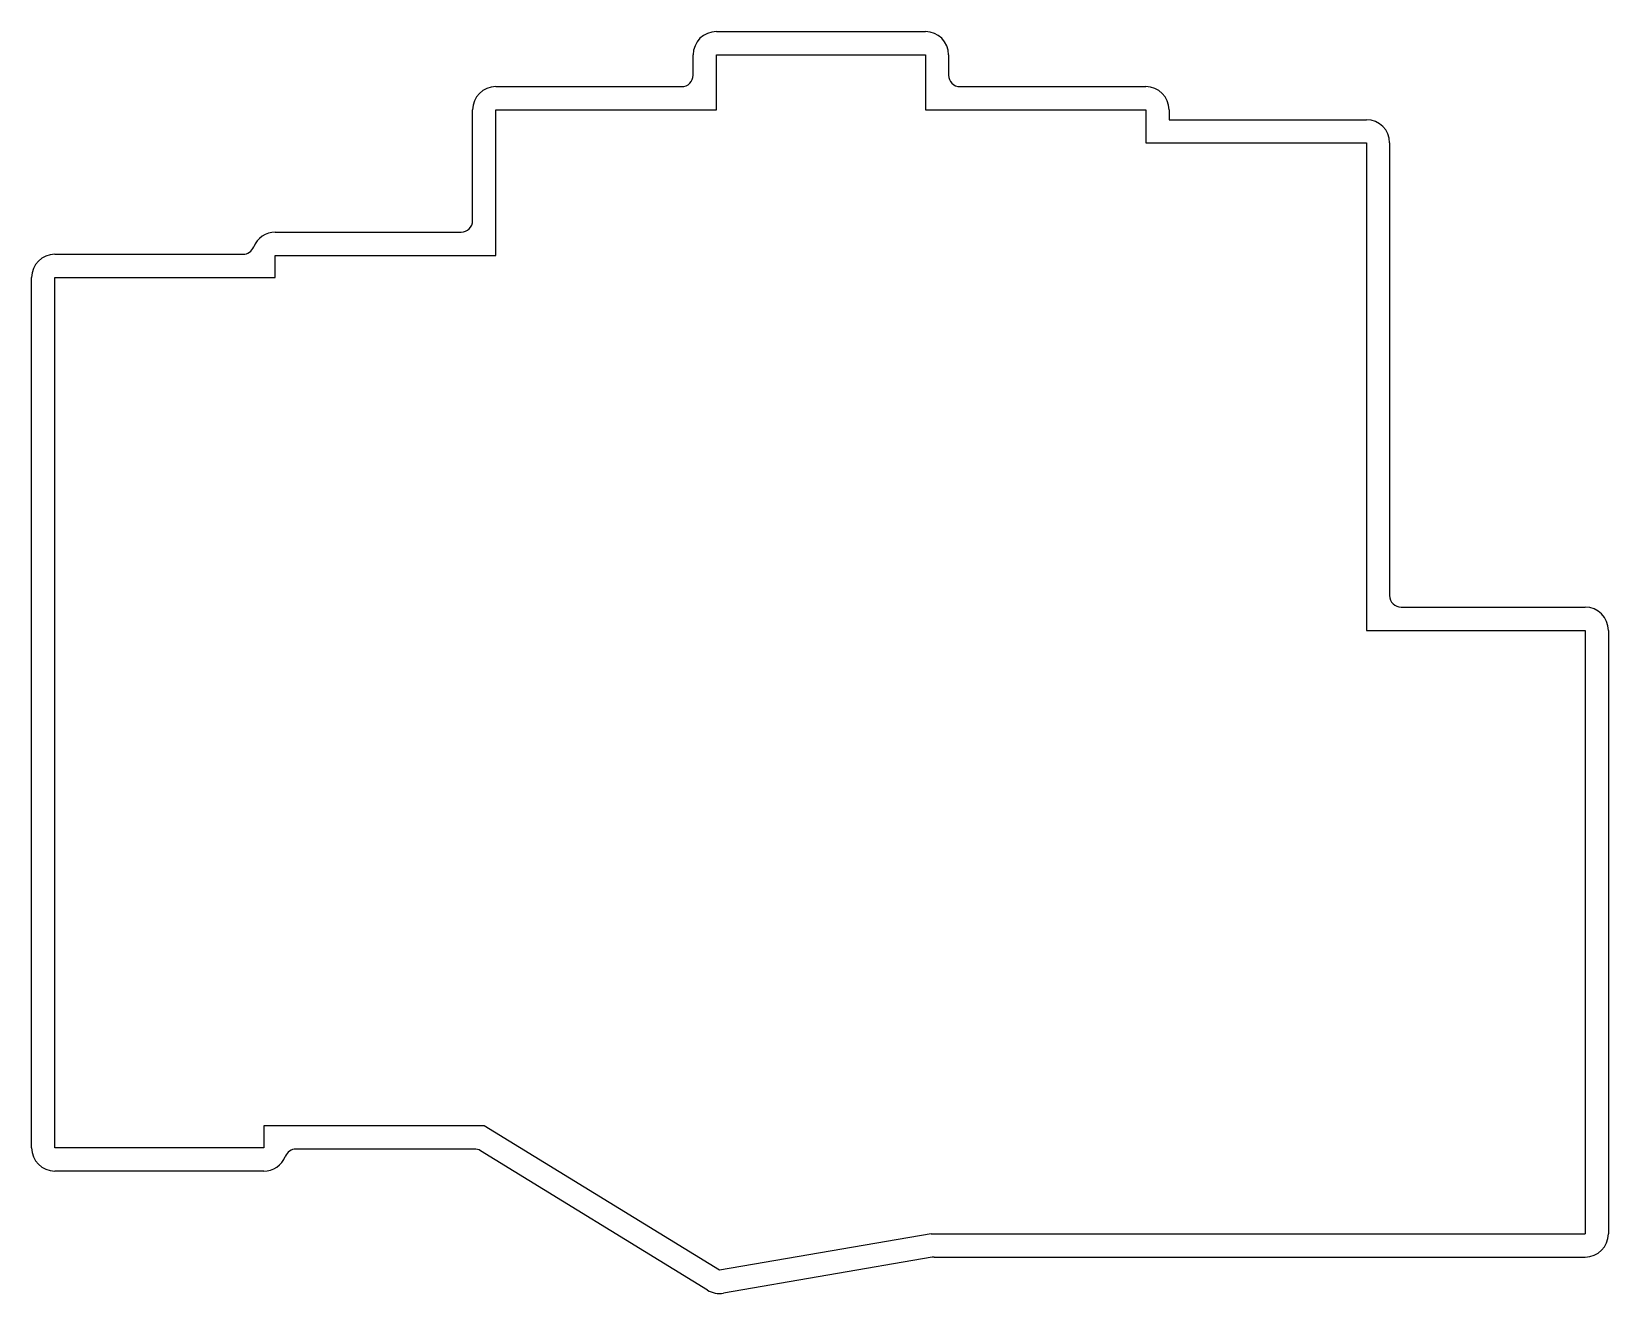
# Model space of a CAD drawing. Header units: millimetres. Extents: x 89 to 225, y -172 to -63.
import ezdxf

# ---------------------------------------------------------------- set-up
doc = ezdxf.new("R2010")
doc.units = ezdxf.units.MM

msp = doc.modelspace()

# ---------------------------------------------------------------- linework, layer by layer
for p, q in [((148, -62.81), (166, -62.81)), ((146, -66.56), (146, -64.81)), ((148, -69.56), (148, -64.81)), ((148, -64.81), (166, -64.81)), ((166, -64.81), (166, -69.56)), ((168, -64.81), (168, -66.56)), ((129, -67.56), (145, -67.56)), ((169, -67.56), (185, -67.56)), ((127, -79.1), (127, -69.56)), ((129, -82.1), (129, -69.56)), ((129, -69.56), (148, -69.56)), ((166, -69.56), (185, -69.56)), ((185, -69.56), (185, -72.41)), ((187, -69.56), (187, -70.41)), ((187, -70.41), (204, -70.41)), ((185, -72.41), (204, -72.41)), ((204, -72.41), (204, -114.41)), ((206, -72.41), (206, -111.41)), ((110, -80.1), (126, -80.1)), ((91, -82), (107.21, -82)), ((110, -84), (110, -82.1)), ((110, -82.1), (129, -82.1)), ((89, -159), (89, -84)), ((91, -159), (91, -84)), ((91, -84), (110, -84)), ((207, -112.41), (222.85, -112.41)), ((204, -114.41), (222.85, -114.41)), ((222.85, -114.41), (222.85, -166.41)), ((224.85, -114.41), (224.85, -166.41)), ((128, -157.1), (109, -157.1)), ((109, -157.1), (109, -159)), ((148.27, -169.55), (128, -157.1)), ((109, -159), (91, -159)), ((127.15, -159.1), (111.79, -159.1)), ((147.23, -171.25), (127.68, -159.25)), ((109, -161), (91, -161)), ((166.5, -166.41), (148.27, -169.55)), ((166.5, -166.41), (222.85, -166.41)), ((166.59, -168.42), (148.61, -171.52)), ((166.76, -168.41), (222.85, -168.41))]:
    msp.add_line(p, q)
for centre, radius, start, end in [((148, -64.81), 2, 90, 180), ((166, -64.81), 2, 360, 90), ((145, -66.56), 1, 270, 0), ((169, -66.56), 1, 180, 270), ((129, -69.56), 2, 90, 180), ((185, -69.56), 2, 360, 90), ((204, -72.41), 2, 360, 90), ((110, -82.1), 2, 90, 158.4898), ((126, -79.1), 1, 270, 0), ((107.21, -81), 1, 270, 338.4898), ((91, -84), 2, 90, 180), ((207, -111.41), 1, 180, 270), ((222.85, -114.41), 2, 360, 90), ((91, -159), 2, 180, 270), ((109, -159), 2, 270, 338.4898), ((111.79, -160.1), 1, 90, 158.4898), ((127.15, -160.1), 1, 58.4552, 90), ((222.85, -166.41), 2, 270, 0), ((166.76, -169.41), 1, 90, 99.7634), ((148.27, -169.55), 2, 238.4552, 279.7634)]:
    msp.add_arc(centre, radius, start, end)

doc.saveas('drawing.dxf')
